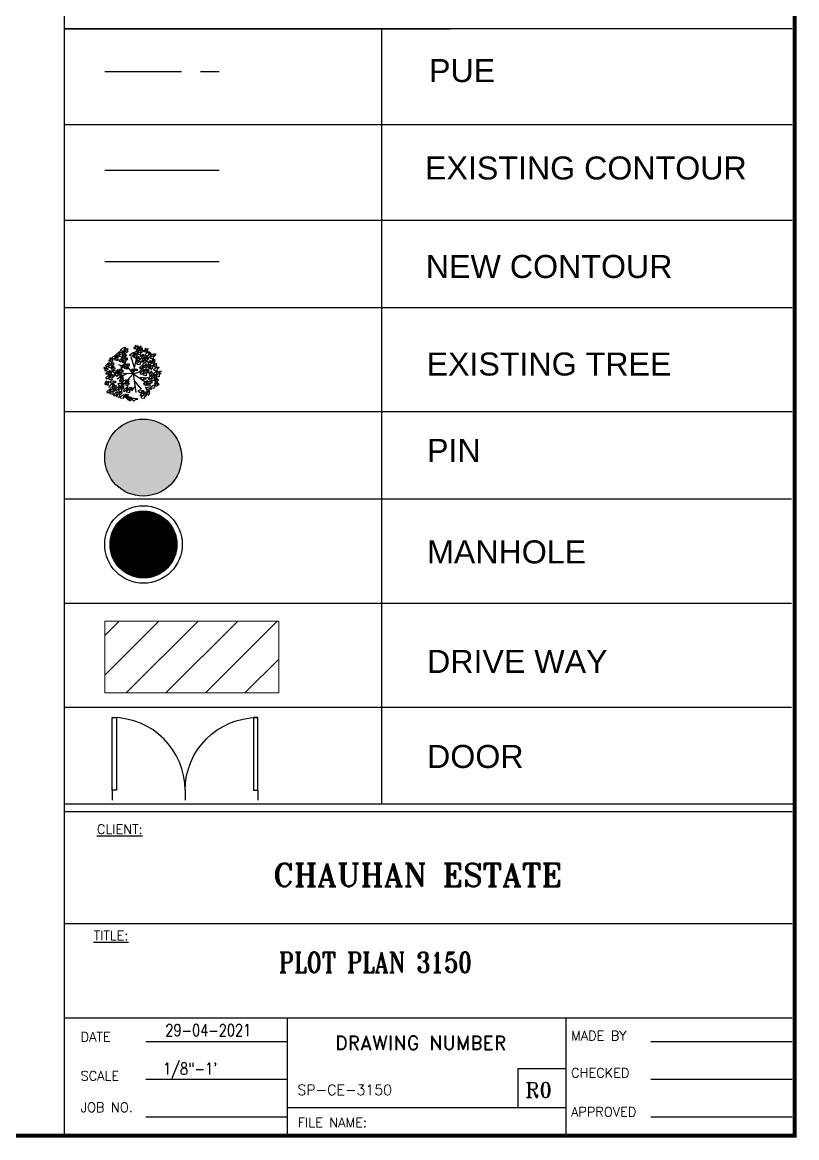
# Model space of a CAD drawing. Header units: inches. Extents: x 24644 to 29599, y 4928 to 7841.
# Drawn here: x 28386 to 29599, y 4928 to 6675 of the extents above; entities that cross this region are included whole.
import ezdxf

# ---------------------------------------------------------------- set-up
doc = ezdxf.new("R2010")
doc.units = ezdxf.units.IN
doc.header["$LTSCALE"] = 10
doc.header["$MEASUREMENT"] = 0
doc.linetypes.add('ACAD_ISO02W100', pattern=[15, 12, -3])
doc.layers.add('Boundary', color=12, linetype='Continuous', lineweight=0)
doc.layers.add('HVAC TEXT', color=3, linetype='Continuous', lineweight=20)
for name, color, linetype in [('Dimension', 6, 'Continuous'), ('manhole', 5, 'Continuous'), ('New contour', 80, 'Continuous'), ('pins', 7, 'Continuous'), ('TEXT', 7, 'Continuous'), ('Tree', 109, 'Continuous')]:
    doc.layers.add(name, color=color, linetype=linetype)
doc.styles.add('ROMAND', font='ROMAND.shx')
doc.styles.add('S', font='ROMANT.SHX')
doc.styles.get("Standard").update_dxf_attribs({"font": 'arial.ttf'})
doc.styles.add('style2', font='romant.shx', dxfattribs={"height": 4})

# ---------------------------------------------------------------- blocks, each defined once
blk = doc.blocks.new('Tree')
at = {"color": 116, "true_color": 0x136734}
for p, q in [((-36.2, 17.9), (-33.7, 20)), ((-34.9, 16.4), (-36.2, 17.9)), ((-33.7, 20), (-29.3, 22.3)), ((-30.5, 19.4), (-31.1, 16)), ((-27.8, 20.3), (-30.5, 19.4)), ((-28, 20.2), (-29.6, 19.5)), ((-29.6, 19.5), (-28.2, 17.5)), ((-29.3, 22.3), (-27.8, 20.3)), ((-28.2, 17.5), (-27.1, 16.8)), ((-27.6, 19.9), (-28, 20.2)), ((-27.8, 18.7), (-27.6, 19.9)), ((-26.4, 18.7), (-27.8, 18.7)), ((-24.8, 19.7), (-26.4, 18.7)), ((-25.3, 17.3), (-24.2, 19.2)), ((-24.2, 19.2), (-24.8, 19.7)), ((-15, 21.8), (-15, 20.5)), ((-12.7, 21.3), (-15, 21.8)), ((-15, 20.5), (-12.9, 20.1)), ((-12.2, 24.9), (-13.8, 24.2)), ((-13.8, 24.2), (-12.5, 22.2)), ((-13.6, 14.3), (-8.6, 18.9)), ((-12.9, 20.1), (-12, 19.8)), ((-11.3, 21.5), (-12.7, 21.3)), ((-12.5, 22.2), (-11.3, 21.5)), ((-11.8, 24.7), (-12.2, 24.9)), ((-12, 23.5), (-11.8, 24.7)), ((-10.7, 23.5), (-12, 23.5)), ((-12, 19.8), (-10.9, 18.6)), ((-10.9, 18.6), (-10.4, 18.6)), ((-9.1, 24.4), (-10.7, 23.5)), ((-10.4, 18.6), (-9.5, 19.8)), ((-9.5, 22), (-8.4, 23.9)), ((-8.4, 21.3), (-9.5, 22)), ((-9.5, 19.8), (-8.4, 21.3)), ((-8.4, 23.9), (-9.1, 24.4)), ((-7.8, 23.2), (-8.7, 22.4)), ((-8.7, 22.4), (-7.6, 20.6)), ((-8.6, 18.9), (-5.9, 16.9)), ((-6.6, 21.3), (-7.8, 23.2)), ((-7.6, 20.6), (-7.1, 19.8)), ((-7.1, 19.8), (-7.2, 18.1)), ((-7.2, 18.1), (-6.9, 17.8)), ((-6.9, 17.8), (-5.4, 18)), ((-5.4, 20.5), (-6.6, 21.3)), ((-5.3, 24.1), (-5.7, 21.8)), ((-5.7, 21.8), (-5.4, 20.5)), ((-5.4, 18), (-3.5, 18.2)), ((-3.7, 23.5), (-5.3, 24.1)), ((-4.5, 22.3), (-3.5, 23)), ((-3.6, 21.4), (-4.5, 22.3)), ((-3.4, 15.7), (-4.3, 18.4)), ((-4.3, 18.4), (-1.1, 18.4)), ((-3.8, 19.5), (-1.6, 20.1)), ((-3.5, 18.2), (-3.8, 19.5)), ((-3.5, 23), (-3.7, 23.5)), ((-1.8, 20.9), (-3.6, 21.4)), ((-1.6, 20.1), (-1.8, 20.9)), ((-1.1, 18.4), (-1.3, 15.2)), ((3.5, 20.2), (1.9, 19.5)), ((1.9, 19.5), (3.3, 17.5)), ((3.3, 17.5), (4.4, 16.8)), ((4, 19.9), (3.5, 20.2)), ((3.7, 18.7), (4, 19.9)), ((5.1, 18.7), (3.7, 18.7)), ((6.7, 19.7), (5.1, 18.7)), ((6.2, 17.3), (7.4, 19.2)), ((7.4, 19.2), (6.7, 19.7)), ((-54.4, 2.1), (-54.4, 0.8)), ((-52.1, 1.6), (-54.4, 2.1)), ((-54.4, 0.8), (-52.3, 0.4)), ((-51.7, 5.2), (-53.2, 4.5)), ((-53.2, 4.5), (-51.9, 2.5)), ((-52.3, 0.4), (-51.4, 0.1)), ((-50.8, 1.8), (-52.1, 1.6)), ((-51.9, 2.5), (-50.8, 1.8)), ((-51.2, 5), (-51.7, 5.2)), ((-51.4, 3.8), (-51.2, 5)), ((-50.1, 3.8), (-51.4, 3.8)), ((-51.4, 0.1), (-50.3, -1.1)), ((-50.4, 5.3), (-47.9, 7.4)), ((-49.1, 3.8), (-50.4, 5.3)), ((-48.5, 4.7), (-50.1, 3.8)), ((-49.8, -1.1), (-48.9, 0.1)), ((-45.3, 3.4), (-49.1, 3.8)), ((-48.9, 2.3), (-47.8, 4.2)), ((-47.8, 1.6), (-48.9, 2.3)), ((-48.9, 0.1), (-47.8, 1.6)), ((-47.8, 4.2), (-48.5, 4.7)), ((-47.9, 7.4), (-43.5, 9.7)), ((-45.7, 4.4), (-45.7, 3.2)), ((-43.4, 3.9), (-45.7, 4.4)), ((-45.7, 3.2), (-43.7, 2.7)), ((-44.7, 6.8), (-45.3, 3.4)), ((-42, 7.7), (-44.7, 6.8)), ((-43, 7.6), (-44.6, 6.8)), ((-44.6, 6.8), (-43.2, 4.9)), ((-43.7, 2.7), (-42.8, 2.5)), ((-43.5, 9.7), (-42, 7.7)), ((-42.1, 4.2), (-43.4, 3.9)), ((-43.2, 4.9), (-42.1, 4.2)), ((-42.5, 7.3), (-43, 7.6)), ((-42.8, 6.1), (-42.5, 7.3)), ((-41.4, 6.1), (-42.8, 6.1)), ((-42.8, 2.5), (-41.6, 1.3)), ((-42.7, 11.1), (-37.8, 15.7)), ((-42.1, 8.4), (-42.7, 11.1)), ((-40.7, 9.7), (-42.1, 8.4)), ((-41.6, 1.3), (-41.2, 1.3)), ((-39.8, 7.1), (-41.4, 6.1)), ((-41.2, 1.3), (-40.3, 2.5)), ((-38.9, 9.9), (-40.7, 9.7)), ((-40.3, 4.7), (-39.1, 6.6)), ((-39.1, 3.9), (-40.3, 4.7)), ((-40.3, 2.5), (-39.1, 3.9)), ((-39.1, 6.6), (-39.8, 7.1)), ((-35, 13.8), (-39.1, 12.6)), ((-39.1, 12.6), (-37.1, 9.9)), ((-37.3, 7.7), (-38.9, 9.9)), ((-38, 1.7), (-33, 6.3)), ((-37.3, -1), (-38, 1.7)), ((-37.8, 15.7), (-35, 13.8)), ((-33.9, 6.7), (-37.3, 7.7)), ((-36, 0.2), (-37.3, -1)), ((-37.1, 9.9), (-35.7, 11.4)), ((-34.2, 0.4), (-36, 0.2)), ((-35.7, 11.4), (-32.5, 12.6)), ((-31.1, 16), (-34.9, 16.4)), ((-30.3, 4.3), (-34.4, 3.1)), ((-34.4, 3.1), (-32.3, 0.4)), ((-32.6, -1.7), (-34.2, 0.4)), ((-16.1, -19.7), (-34.1, 3.5)), ((-33.7, 7.2), (-33.9, 6.7)), ((-30.5, 12.1), (-33.7, 10.1)), ((-33.7, 10.1), (-33.7, 7.2)), ((-32.5, 12.6), (-33.5, 15.2)), ((-33.5, 15.2), (-30.3, 15.2)), ((-32.3, 12.2), (-33.1, 11.3)), ((-33.1, 11.3), (-32, 9.5)), ((-33, 6.3), (-30.3, 4.3)), ((-31, 10.2), (-32.3, 12.2)), ((-32.3, 0.4), (-31, 1.9)), ((-32, 9.5), (-31.6, 8.7)), ((-31.6, 8.7), (-31.6, 7.1)), ((-31.6, 7.1), (-31.3, 6.7)), ((-31.3, 6.7), (-29.8, 7)), ((-29.9, 9.4), (-31, 10.2)), ((-31, 1.9), (-27.8, 3.1)), ((-30.7, 17), (-30.7, 15.8)), ((-28.5, 16.5), (-30.7, 17)), ((-30.7, 15.8), (-28.7, 15.3)), ((-30.3, 15.2), (-30.5, 12.1)), ((-29.7, 13.1), (-30.2, 10.8)), ((-30.2, 10.8), (-29.9, 9.4)), ((-29.8, 7), (-28, 7.2)), ((-28.1, 12.5), (-29.7, 13.1)), ((-29, 11.3), (-28, 12)), ((-28, 10.3), (-29, 11.3)), ((-25.8, 2.6), (-28.9, 0.7)), ((-28.9, 0.7), (-28.9, -2.2)), ((-28.7, 15.3), (-27.8, 15.1)), ((-27.8, 3.1), (-28.7, 5.8)), ((-28.7, 5.8), (-25.6, 5.8)), ((-27.1, 16.8), (-28.5, 16.5)), ((-28.2, 8.5), (-26.1, 9.1)), ((-28, 7.2), (-28.2, 8.5)), ((-28.2, -4.1), (-27, 4.2)), ((-28, 12), (-28.1, 12.5)), ((-26.2, 9.9), (-28, 10.3)), ((-27.8, 15.1), (-26.7, 13.9)), ((-26.7, 13.9), (-26.2, 13.9)), ((-26.2, 13.9), (-25.3, 15.1)), ((-26.1, 9.1), (-26.2, 9.9)), ((-25.6, 5.8), (-25.8, 2.6)), ((-24.2, 16.5), (-25.3, 17.3)), ((-25.3, 15.1), (-24.2, 16.5)), ((-22.1, 10), (-19.5, 12.1)), ((-20.8, 8.5), (-22.1, 10)), ((-16.9, 8.2), (-20.8, 8.5)), ((-13.9, -9.5), (-19.6, 6.8)), ((-19.5, 12.1), (-15.1, 14.4)), ((-16.3, 11.5), (-16.9, 8.2)), ((-16.5, 8.4), (-16.5, 7.1)), ((-14.3, 7.9), (-16.5, 8.4)), ((-16.5, 7.1), (-14.5, 6.7)), ((-13.6, 12.4), (-16.3, 11.5)), ((-16.1, -19.7), (-9.9, 8.9)), ((-13.8, 11.5), (-15.4, 10.8)), ((-15.4, 10.8), (-14.1, 8.8)), ((-15.1, 14.4), (-13.6, 12.4)), ((-14.5, 6.7), (-13.6, 6.4)), ((-12.9, 8.1), (-14.3, 7.9)), ((-14.1, 8.8), (-12.9, 8.1)), ((-13.4, 11.3), (-13.8, 11.5)), ((-12.9, 11.6), (-13.6, 14.3)), ((-13.6, 10.1), (-13.4, 11.3)), ((-12.2, 10.1), (-13.6, 10.1)), ((-13.6, 6.4), (-12.5, 5.2)), ((-11.5, 12.8), (-12.9, 11.6)), ((-12.5, 5.2), (-12, 5.2)), ((-10.7, 11), (-12.2, 10.1)), ((-12, 5.2), (-11.1, 6.4)), ((-11.9, -0.4), (-4.8, 4)), ((-11, 6.7), (-11.8, 5.8)), ((-11.8, 5.8), (-10.7, 4)), ((-9.7, 13), (-11.5, 12.8)), ((-11.1, 8.6), (-10, 10.5)), ((-10, 7.9), (-11.1, 8.6)), ((-11.1, 6.4), (-10, 7.9)), ((-9.7, 4.7), (-11, 6.7)), ((-10, 10.5), (-10.7, 11)), ((-10.7, 4), (-10.3, 3.2)), ((-10.3, 3.2), (-10.3, 1.5)), ((-10.3, 1.5), (-10, 1.2)), ((-5.9, 16.9), (-10, 15.7)), ((-10, 15.7), (-7.9, 13)), ((-10, 1.2), (-8.5, 1.4)), ((-8.1, 10.9), (-9.7, 13)), ((-8.6, 3.9), (-9.7, 4.7)), ((-8.5, 7.6), (-8.9, 5.2)), ((-8.9, 5.2), (-8.6, 3.9)), ((-6.8, 7), (-8.5, 7.6)), ((-8.5, 1.4), (-6.7, 1.7)), ((-8.5, -1.3), (-4.1, 1)), ((-4.7, 9.9), (-8.1, 10.9)), ((-7.9, 13), (-6.6, 14.5)), ((-7.7, 5.8), (-6.7, 6.5)), ((-6.7, 4.8), (-7.7, 5.8)), ((-7, 3), (-4.8, 3.6)), ((-6.7, 1.7), (-7, 3)), ((-6.7, 6.5), (-6.8, 7)), ((-4.9, 4.4), (-6.7, 4.8)), ((-6.6, 14.5), (-3.4, 15.7)), ((-4.8, 3.6), (-4.9, 4.4)), ((-4.5, 10.4), (-4.7, 9.9)), ((-3.9, 9.8), (-4.7, 9)), ((-4.7, 9), (-3.6, 7.2)), ((-1.3, 15.2), (-4.5, 13.3)), ((-4.5, 13.3), (-4.5, 10.4)), ((-4.1, 1), (-2.5, -1)), ((-2.6, 7.9), (-3.9, 9.8)), ((-3.6, 7.2), (-3.2, 6.4)), ((-3.2, 6.4), (-3.2, 4.7)), ((-3.2, 4.7), (-2.9, 4.4)), ((-2.9, 4.4), (-1.4, 4.6)), ((-1.5, 7.1), (-2.6, 7.9)), ((-1.5, 2.7), (-2.4, 1.9)), ((-2.4, 1.9), (-1.3, 0.1)), ((-1.4, 10.7), (-1.8, 8.4)), ((-1.8, 8.4), (-1.5, 7.1)), ((-0.3, 0.8), (-1.5, 2.7)), ((0.3, 10.1), (-1.4, 10.7)), ((-1.4, 4.6), (0.4, 4.8)), ((-1.3, 0.1), (-0.8, -0.7)), ((-0.6, 8.9), (0.4, 9.6)), ((0.4, 8), (-0.6, 8.9)), ((0.9, 0), (-0.3, 0.8)), ((0.1, 6.1), (2.3, 6.7)), ((0.4, 4.8), (0.1, 6.1)), ((0.4, 9.6), (0.3, 10.1)), ((2.2, 7.5), (0.4, 8)), ((1, 3.6), (0.6, 1.3)), ((0.6, 1.3), (0.9, 0)), ((0.8, 17), (0.8, 15.8)), ((3.1, 16.5), (0.8, 17)), ((0.8, 15.8), (2.8, 15.3)), ((1.6, 6.7), (0.8, 5.8)), ((0.8, 5.8), (1.9, 4)), ((2.6, 3), (1, 3.6)), ((2.9, 4.7), (1.6, 6.7)), ((1.8, 1.8), (2.8, 2.5)), ((2.7, 0.9), (1.8, 1.8)), ((1.9, 4), (2.3, 3.2)), ((2.3, 6.7), (2.2, 7.5)), ((2.3, 3.2), (2.3, 1.5)), ((2.3, 1.5), (2.6, 1.2)), ((2.4, 10.8), (4.9, 12.9)), ((3.7, 9.3), (2.4, 10.8)), ((2.8, 2.5), (2.6, 3)), ((2.6, 1.2), (4.1, 1.4)), ((4.5, 0.4), (2.7, 0.9)), ((2.8, 15.3), (3.7, 15.1)), ((4, 3.9), (2.9, 4.7)), ((4.4, 16.8), (3.1, 16.5)), ((3.7, 15.1), (4.9, 13.9)), ((7.5, 8.9), (3.7, 9.3)), ((4.2, 7.6), (3.7, 5.2)), ((3.7, 5.2), (4, 3.9)), ((4.1, 1.4), (5.9, 1.7)), ((5.8, 7), (4.2, 7.6)), ((4.7, -0.4), (4.5, 0.4)), ((4.9, 12.9), (9.3, 15.2)), ((4.9, 13.9), (5.3, 13.9)), ((4.9, 5.8), (5.9, 6.5)), ((5.9, 4.8), (4.9, 5.8)), ((5.3, 13.9), (6.2, 15.1)), ((5.6, 3), (7.8, 3.6)), ((5.9, 1.7), (5.6, 3)), ((5.9, 6.5), (5.8, 7)), ((7.7, 4.4), (5.9, 4.8)), ((6.1, 8), (11.1, 12.6)), ((6.8, 5.3), (6.1, 8)), ((7.4, 16.5), (6.2, 17.3)), ((6.2, 15.1), (7.4, 16.5)), ((7.2, 0.4), (6.3, -0.5)), ((8.2, 6.5), (6.8, 5.3)), ((8.4, -1.6), (7.2, 0.4)), ((8.1, 12.3), (7.5, 8.9)), ((7.8, 3.6), (7.7, 4.4)), ((10.9, 13.2), (8.1, 12.3)), ((10, 6.7), (8.2, 6.5)), ((9.3, 15.2), (10.9, 13.2)), ((9.7, 1.3), (9.3, -1.1)), ((11.3, 0.7), (9.7, 1.3)), ((13.8, 10.6), (9.8, 9.4)), ((9.8, 9.4), (11.8, 6.7)), ((11.6, 4.6), (10, 6.7)), ((10.4, -0.5), (11.5, 0.2)), ((11.1, 12.6), (13.8, 10.6)), ((11.5, 0.2), (11.3, 0.7)), ((15, 3.6), (11.6, 4.6)), ((11.8, 6.7), (13.2, 8.2)), ((11.8, 0.5), (11.8, -0.7)), ((14.1, 0), (11.8, 0.5)), ((14.5, 3.6), (13, 2.9)), ((13, 2.9), (14.3, 1)), ((13.2, 8.2), (16.3, 9.4)), ((15.5, 0.2), (14.1, 0)), ((14.3, 1), (15.5, 0.2)), ((15, 3.4), (14.5, 3.6)), ((14.8, 2.2), (15, 3.4)), ((16.1, 2.2), (14.8, 2.2)), ((15.2, 4.1), (15, 3.6)), ((18.4, 8.9), (15.2, 7)), ((15.2, 7), (15.2, 4.1)), ((16.3, 9.4), (15.4, 12.1)), ((15.4, 12.1), (18.6, 12.1)), ((17.7, 3.1), (16.1, 2.2)), ((17.3, 0.7), (18.4, 2.7)), ((18.4, 0), (17.3, 0.7)), ((18.4, 2.7), (17.7, 3.1)), ((18.6, 12.1), (18.4, 8.9)), ((-61.4, -9.1), (-62.3, -10)), ((-62.3, -10), (-61.2, -11.8)), ((-60.2, -11.1), (-61.4, -9.1)), ((-61.2, -11.8), (-60.7, -12.6)), ((-60.7, -12.6), (-60.8, -14.2)), ((-60.8, -14.2), (-60.5, -14.5)), ((-60.5, -14.5), (-59, -14.3)), ((-59, -11.8), (-60.2, -11.1)), ((-59.3, -6.2), (-54.3, -1.6)), ((-58.6, -8.9), (-59.3, -6.2)), ((-58.9, -8.2), (-59.3, -10.5)), ((-59.3, -10.5), (-59, -11.8)), ((-59.1, -18.3), (-56.5, -16.2)), ((-59, -14.3), (-57.1, -14.1)), ((-57.3, -8.8), (-58.9, -8.2)), ((-57.3, -7.7), (-58.6, -8.9)), ((-58.1, -10), (-57.1, -9.3)), ((-57.2, -11), (-58.1, -10)), ((-57.4, -12.8), (-55.2, -12.2)), ((-57.1, -14.1), (-57.4, -12.8)), ((-55.4, -7.4), (-57.3, -7.7)), ((-57.1, -9.3), (-57.3, -8.8)), ((-55.4, -11.4), (-57.2, -11)), ((-56.5, -16.2), (-52.1, -14)), ((-51.6, -3.6), (-55.7, -4.8)), ((-55.7, -4.8), (-53.6, -7.4)), ((-53.9, -9.6), (-55.4, -7.4)), ((-55.2, -12.2), (-55.4, -11.4)), ((-53.2, -16.1), (-54.8, -16.8)), ((-54.8, -16.8), (-53.5, -18.7)), ((-54.3, -1.6), (-51.6, -3.6)), ((-53.4, -16.8), (-54, -20.2)), ((-50.5, -10.6), (-53.9, -9.6)), ((-53.6, -7.4), (-52.3, -6)), ((-50.6, -16), (-53.4, -16.8)), ((-52.8, -16.3), (-53.2, -16.1)), ((-53, -17.5), (-52.8, -16.3)), ((-52.3, -6), (-49.1, -4.8)), ((-52.1, -14), (-50.6, -16)), ((-50.1, -16.6), (-51.6, -17.5)), ((-50.4, -8.3), (-51.2, -9.2)), ((-51.2, -9.2), (-50.1, -11)), ((-50.2, -10.1), (-50.5, -10.6)), ((-50.5, -19), (-49.4, -17)), ((-49.1, -10.3), (-50.4, -8.3)), ((-50.3, -1.1), (-49.8, -1.1)), ((-47.1, -5.3), (-50.2, -7.2)), ((-50.2, -7.2), (-50.2, -10.1)), ((-50.1, -11), (-49.7, -11.8)), ((-49.4, -17), (-50.1, -16.6)), ((-49.1, -4.8), (-50, -2.1)), ((-50, -2.1), (-46.8, -2.1)), ((-49.7, -11.8), (-49.7, -13.4)), ((-49.7, -13.4), (-49.4, -13.8)), ((-49.4, -13.8), (-47.9, -13.5)), ((-48, -11.1), (-49.1, -10.3)), ((-47.9, -7.4), (-48.3, -9.7)), ((-48.3, -9.7), (-48, -11.1)), ((-48.3, -14.3), (-45, -14)), ((-48, -16.3), (-48.3, -14.3)), ((-45.1, -18.7), (-48, -16.3)), ((-46.2, -8), (-47.9, -7.4)), ((-47.9, -13.5), (-46.1, -13.3)), ((-46.8, -2.1), (-47.1, -5.3)), ((-47.1, -9.2), (-46.1, -8.5)), ((-46.1, -10.2), (-47.1, -9.2)), ((-46.4, -12), (-44.2, -11.4)), ((-46.1, -13.3), (-46.4, -12)), ((-46.1, -8.5), (-46.2, -8)), ((-44.3, -10.6), (-46.1, -10.2)), ((-42.7, -16.3), (-45.1, -18.7)), ((-45, -14), (-40.1, -14.6)), ((-44.2, -11.4), (-44.3, -10.6)), ((-39.9, -17.1), (-42.7, -16.3)), ((-35.9, -19), (-41.5, -12.7)), ((-40.1, -14.6), (-39.9, -17.1)), ((-22.6, -11.4), (-38.7, -5.4)), ((-37.8, -12.3), (-38.6, -13.1)), ((-38.6, -13.1), (-37.5, -14.9)), ((-36.5, -14.2), (-37.8, -12.3)), ((-37.5, -14.9), (-37.1, -15.7)), ((-37.1, -15.7), (-37.1, -17.4)), ((-37.1, -17.4), (-36.8, -17.7)), ((-35.4, -15), (-36.5, -14.2)), ((-35.3, -11.3), (-35.7, -13.7)), ((-35.7, -13.7), (-35.4, -15)), ((-33.6, -12), (-35.3, -11.3)), ((-35.3, -17.5), (-33.5, -17.3)), ((-34.9, -7.8), (-29.9, -3.2)), ((-34.2, -10.5), (-34.9, -7.8)), ((-34.5, -13.1), (-33.5, -12.4)), ((-33.5, -14.1), (-34.5, -13.1)), ((-32.8, -9.3), (-34.2, -10.5)), ((-33.8, -15.9), (-31.6, -15.4)), ((-33.5, -17.3), (-33.8, -15.9)), ((-33.5, -12.4), (-33.6, -12)), ((-31.7, -14.5), (-33.5, -14.1)), ((-31, -9), (-32.8, -9.3)), ((-29.2, -2.7), (-32.6, -1.7)), ((-31.6, -15.4), (-31.7, -14.5)), ((-27.2, -5.1), (-31.2, -6.4)), ((-31.2, -6.4), (-29.2, -9)), ((-29.4, -11.2), (-31, -9)), ((-29.9, -3.2), (-27.2, -5.1)), ((-26, -12.2), (-29.4, -11.2)), ((-28.9, -2.2), (-29.2, -2.7)), ((-29.2, -9), (-27.8, -7.6)), ((-27.8, -7.6), (-24.7, -6.4)), ((-25.8, -11.7), (-26, -12.2)), ((-22.6, -6.8), (-25.8, -8.8)), ((-25.8, -8.8), (-25.8, -11.7)), ((-24.7, -6.4), (-25.6, -3.7)), ((-25.6, -3.7), (-22.4, -3.7)), ((-22.4, -3.7), (-22.6, -6.8)), ((-18.3, -12), (-15, -11.6)), ((-18.1, -13.9), (-18.3, -12)), ((-15.1, -16.4), (-18.1, -13.9)), ((-16.1, -19.7), (11.8, -10.8)), ((-12.8, -13.9), (-15.1, -16.4)), ((-15, -11.6), (-10.1, -12.2)), ((-10, -14.7), (-12.8, -13.9)), ((-11, -3.4), (-8.5, -1.3)), ((-9.7, -4.9), (-11, -3.4)), ((-10.1, -12.2), (-10, -14.7)), ((-5.9, -5.2), (-9.7, -4.9)), ((-6.1, -16.5), (5.1, -3.5)), ((-5.3, -1.9), (-5.9, -5.2)), ((-5.7, -9.4), (-0.7, -4.8)), ((-5, -12.1), (-5.7, -9.4)), ((-2.5, -1), (-5.3, -1.9)), ((-3.7, -10.8), (-5, -12.1)), ((-4.9, -18.1), (0.1, -13.4)), ((-1.8, -10.6), (-3.7, -10.8)), ((2, -6.7), (-2.1, -7.9)), ((-2.1, -7.9), (0, -10.6)), ((-0.3, -12.8), (-1.8, -10.6)), ((2.8, -15.4), (-1.3, -16.6)), ((-1.3, -16.6), (0.8, -19.3)), ((-0.8, -0.7), (-0.9, -2.4)), ((-0.9, -2.4), (-0.5, -2.7)), ((-0.7, -4.8), (2, -6.7)), ((-0.5, -2.7), (1, -2.5)), ((3.1, -13.8), (-0.3, -12.8)), ((0, -10.6), (1.3, -9.1)), ((0.1, -13.4), (2.8, -15.4)), ((1, -2.5), (2.8, -2.3)), ((1.3, -9.1), (4.5, -7.9)), ((2.1, -17.8), (5.3, -16.6)), ((2.5, -1), (4.7, -0.4)), ((2.8, -2.3), (2.5, -1)), ((2.7, -13.7), (10.1, -17.7)), ((3.4, -13.3), (3.1, -13.8)), ((6.5, -8.4), (3.4, -10.4)), ((3.4, -10.4), (3.4, -13.3)), ((4.5, -7.9), (3.6, -5.3)), ((3.6, -5.3), (6.8, -5.3)), ((7.3, -17.1), (4.2, -19)), ((5.3, -16.6), (4.4, -13.9)), ((4.4, -13.9), (7.6, -13.9)), ((6.3, -0.5), (7.4, -2.3)), ((6.8, -5.3), (6.5, -8.4)), ((7.6, -13.9), (7.3, -17.1)), ((7.4, -2.3), (7.9, -3.1)), ((7.9, -3.1), (7.8, -4.8)), ((7.8, -4.8), (8.1, -5.1)), ((7.9, -9), (7.9, -10.2)), ((10.2, -9.5), (7.9, -9)), ((7.9, -10.2), (9.9, -10.7)), ((8.7, -16.2), (7.9, -17.1)), ((7.9, -17.1), (9, -18.8)), ((8.1, -5.1), (9.6, -4.9)), ((9.5, -2.4), (8.4, -1.6)), ((10, -18.1), (8.7, -16.2)), ((10.6, -5.8), (9, -6.6)), ((9, -6.6), (10.4, -8.5)), ((9.3, -1.1), (9.5, -2.4)), ((9.6, -4.9), (11.5, -4.6)), ((9.9, -10.7), (10.8, -10.9)), ((11.5, -9.2), (10.2, -9.5)), ((11.4, -1.5), (10.4, -0.5)), ((10.4, -8.5), (11.5, -9.2)), ((11.1, -6.1), (10.6, -5.8)), ((10.8, -7.3), (11.1, -6.1)), ((12.2, -7.3), (10.8, -7.3)), ((10.8, -10.9), (12, -12.1)), ((11.2, -15.3), (10.8, -17.6)), ((11.2, -3.3), (13.3, -2.7)), ((11.5, -4.6), (11.2, -3.3)), ((12.9, -15.9), (11.2, -15.3)), ((13.2, -1.9), (11.4, -1.5)), ((11.8, -0.7), (13.9, -1.2)), ((12, -12.1), (12.4, -12.1)), ((12, -17.1), (13, -16.4)), ((13, -18), (12, -17.1)), ((13.8, -6.3), (12.2, -7.3)), ((12.4, -12.1), (13.3, -10.9)), ((13, -16.4), (12.9, -15.9)), ((13.3, -2.7), (13.2, -1.9)), ((13.3, -8.7), (14.5, -6.8)), ((14.5, -9.5), (13.3, -8.7)), ((13.3, -10.9), (14.5, -9.5)), ((14.5, -6.8), (13.8, -6.3)), ((13.9, -1.2), (14.8, -1.5)), ((14.2, -5.8), (14.2, -7)), ((16.5, -6.3), (14.2, -5.8)), ((14.2, -7), (16.2, -7.5)), ((14.8, -1.5), (15.9, -2.7)), ((16.9, -2.7), (15.3, -3.4)), ((15.3, -3.4), (16.7, -5.3)), ((15.6, -19.6), (20.6, -15)), ((15.8, -12.8), (18.3, -10.7)), ((17.1, -14.3), (15.8, -12.8)), ((15.9, -2.7), (16.4, -2.7)), ((16.2, -7.5), (17.1, -7.8)), ((16.4, -2.7), (17.3, -1.5)), ((17.8, -6.1), (16.5, -6.3)), ((16.7, -5.3), (17.8, -6.1)), ((17.4, -2.9), (16.9, -2.7)), ((17.1, -4.1), (17.4, -2.9)), ((18.5, -4.1), (17.1, -4.1)), ((17.1, -7.8), (18.3, -9)), ((20.9, -14.7), (17.1, -14.3)), ((17.3, -1.5), (18.4, 0)), ((18.3, -10.7), (22.7, -8.5)), ((18.3, -9), (18.7, -9)), ((20.1, -3.2), (18.5, -4.1)), ((18.7, -9), (19.6, -7.8)), ((23.3, -17), (19.2, -18.2)), ((19.6, -5.6), (20.8, -3.6)), ((20.8, -6.3), (19.6, -5.6)), ((19.6, -7.8), (20.8, -6.3)), ((20.8, -3.6), (20.1, -3.2)), ((20.6, -15), (23.3, -17)), ((21.5, -11.3), (20.9, -14.7)), ((24.3, -10.5), (21.5, -11.3)), ((22.7, -8.5), (24.3, -10.5)), ((25.8, -18.2), (24.9, -15.5)), ((24.9, -15.5), (28, -15.5)), ((-60.7, -34.2), (-60.7, -35.4)), ((-58.4, -34.7), (-60.7, -34.2)), ((-58, -31.1), (-59.6, -31.8)), ((-59.6, -31.8), (-58.2, -33.7)), ((-57.8, -19.8), (-59.1, -18.3)), ((-58.5, -25.1), (-53.5, -20.5)), ((-57.8, -27.8), (-58.5, -25.1)), ((-57.1, -34.4), (-58.4, -34.7)), ((-58.2, -33.7), (-57.1, -34.4)), ((-57.5, -31.3), (-58, -31.1)), ((-54, -20.2), (-57.8, -19.8)), ((-56.5, -26.6), (-57.8, -27.8)), ((-57.7, -32.5), (-57.5, -31.3)), ((-56.4, -32.5), (-57.7, -32.5)), ((-54.7, -26.4), (-56.5, -26.6)), ((-54.8, -31.5), (-56.4, -32.5)), ((-56, -19.2), (-56, -20.4)), ((-53.7, -19.7), (-56, -19.2)), ((-56, -20.4), (-53.9, -20.9)), ((-55.3, -34), (-54.1, -32)), ((-54.1, -34.7), (-55.3, -34)), ((-55.3, -36.1), (-54.1, -34.7)), ((-50.8, -22.5), (-54.9, -23.7)), ((-54.9, -23.7), (-52.8, -26.4)), ((-54.1, -32), (-54.8, -31.5)), ((-53.1, -28.5), (-54.7, -26.4)), ((-53.9, -20.9), (-53, -21.2)), ((-52.3, -19.5), (-53.7, -19.7)), ((-53.5, -18.7), (-52.3, -19.5)), ((-53.5, -20.5), (-50.8, -22.5)), ((-49.7, -29.5), (-53.1, -28.5)), ((-51.6, -17.5), (-53, -17.5)), ((-53, -21.2), (-51.9, -22.4)), ((-52.8, -26.4), (-51.5, -24.9)), ((-52.2, -30.9), (-48.9, -30.6)), ((-52, -32.8), (-52.2, -30.9)), ((-49, -35.3), (-52, -32.8)), ((-51.9, -22.4), (-51.4, -22.4)), ((-51.8, -36.7), (-47.4, -34.5)), ((-51.5, -24.9), (-48.3, -23.7)), ((-51.4, -22.4), (-50.5, -21.2)), ((-49.4, -19.7), (-50.5, -19)), ((-50.5, -21.2), (-49.4, -19.7)), ((-49.4, -29), (-49.7, -29.5)), ((-46.3, -24.2), (-49.4, -26.1)), ((-49.4, -26.1), (-49.4, -29)), ((-48.3, -23.7), (-49.2, -21)), ((-49.2, -21), (-46, -21)), ((-46.6, -32.8), (-49, -35.3)), ((-48.9, -30.6), (-44, -31.1)), ((-47.4, -34.5), (-45.9, -36.5)), ((-43.9, -33.6), (-46.6, -32.8)), ((-46, -21), (-46.3, -24.2)), ((-16.1, -19.7), (-45.5, -18.6)), ((-45.1, -19), (-41.8, -18.7)), ((-44.9, -21), (-45.1, -19)), ((-41.9, -23.5), (-44.9, -21)), ((-44, -31.1), (-43.9, -33.6)), ((-39.6, -21), (-41.9, -23.5)), ((-41.8, -18.7), (-36.9, -19.3)), ((-26.7, -19.3), (-41.6, -27.8)), ((-36.8, -21.8), (-39.6, -21)), ((-39.6, -34.8), (-36.3, -34.5)), ((-39.4, -36.8), (-39.6, -34.8)), ((-29.4, -34.4), (-37.9, -34.7)), ((-37.8, -24), (-37.8, -25.2)), ((-35.6, -24.4), (-37.8, -24)), ((-37.8, -25.2), (-35.8, -25.7)), ((-37.8, -29.5), (-37.8, -30.7)), ((-35.6, -30), (-37.8, -29.5)), ((-37.8, -30.7), (-35.8, -31.2)), ((-36.9, -19.3), (-36.8, -21.8)), ((-36.8, -17.7), (-35.3, -17.5)), ((-35.1, -20.8), (-36.7, -21.5)), ((-36.7, -21.5), (-35.3, -23.5)), ((-35.1, -26.3), (-36.7, -27.1)), ((-36.7, -27.1), (-35.3, -29)), ((-36.3, -34.5), (-31.4, -35.1)), ((-16.1, -19.7), (-35.9, -41.5)), ((-35.8, -25.7), (-34.9, -25.9)), ((-35.8, -31.2), (-34.9, -31.4)), ((-34.2, -24.2), (-35.6, -24.4)), ((-34.2, -29.7), (-35.6, -30)), ((-35.3, -23.5), (-34.2, -24.2)), ((-35.3, -29), (-34.2, -29.7)), ((-34.7, -21), (-35.1, -20.8)), ((-34.7, -26.6), (-35.1, -26.3)), ((-34.9, -22.3), (-34.7, -21)), ((-33.5, -22.3), (-34.9, -22.3)), ((-34.9, -25.9), (-33.7, -27.1)), ((-34.9, -27.8), (-34.7, -26.6)), ((-33.5, -27.8), (-34.9, -27.8)), ((-34.9, -31.4), (-33.7, -32.6)), ((-33.9, -32.5), (-31.3, -30.4)), ((-32.6, -34), (-33.9, -32.5)), ((-33.7, -27.1), (-33.3, -27.1)), ((-33.7, -32.6), (-33.3, -32.6)), ((-31.9, -21.3), (-33.5, -22.3)), ((-31.9, -26.8), (-33.5, -27.8)), ((-33.3, -27.1), (-32.4, -25.9)), ((-33.3, -32.6), (-32.4, -31.4)), ((-28.7, -34.4), (-32.6, -34)), ((-32.4, -23.7), (-31.3, -21.8)), ((-31.3, -24.4), (-32.4, -23.7)), ((-32.4, -25.9), (-31.3, -24.4)), ((-32.4, -29.2), (-31.3, -27.3)), ((-31.3, -30), (-32.4, -29.2)), ((-32.4, -31.4), (-31.3, -30)), ((-31.3, -21.8), (-31.9, -21.3)), ((-31.3, -27.3), (-31.9, -26.8)), ((-31.3, -30.4), (-26.9, -28.2)), ((-28.3, -32), (-29.2, -32.8)), ((-29.2, -32.8), (-28.1, -34.6)), ((-28.2, -31), (-28.7, -34.4)), ((-27.1, -33.9), (-28.3, -32)), ((-25.4, -30.2), (-28.2, -31)), ((-28.1, -34.6), (-27.6, -35.4)), ((-25.9, -34.7), (-27.1, -33.9)), ((-26.9, -28.2), (-25.4, -30.2)), ((-23.2, -27.6), (-26.4, -44.5)), ((-25.8, -31.1), (-26.2, -33.4)), ((-26.2, -33.4), (-25.9, -34.7)), ((-24.2, -31.7), (-25.8, -31.1)), ((-25, -32.8), (-24, -32.2)), ((-24.1, -33.8), (-25, -32.8)), ((-24, -32.2), (-24.2, -31.7)), ((-22.3, -34.2), (-24.1, -33.8)), ((-22.1, -35.1), (-22.3, -34.2)), ((-16.1, -19.7), (-12.2, -48.8)), ((-16.1, -19.7), (8.7, -35.4)), ((-14.7, -30.2), (-3.8, -43.5)), ((-7.2, -25.4), (10, -25.5)), ((-4.2, -20.7), (-4.9, -18.1)), ((-4.9, -25.4), (-1.6, -25)), ((-4.7, -27.3), (-4.9, -25.4)), ((-1.7, -29.8), (-4.7, -27.3)), ((-2.9, -19.5), (-4.2, -20.7)), ((-1.1, -19.3), (-2.9, -19.5)), ((0.6, -27.3), (-1.7, -29.8)), ((-1.6, -25), (3.3, -25.6)), ((0.5, -21.5), (-1.1, -19.3)), ((3.9, -22.4), (0.5, -21.5)), ((3.4, -28.1), (0.6, -27.3)), ((0.6, -34.6), (5.6, -30)), ((0.6, -30.3), (2.3, -38.6)), ((1.3, -37.3), (0.6, -34.6)), ((0.8, -19.3), (2.1, -17.8)), ((3.3, -25.6), (3.4, -28.1)), ((4.2, -21.9), (3.9, -22.4)), ((4.2, -19), (4.2, -21.9)), ((8.3, -31.9), (4.2, -33.2)), ((4.2, -33.2), (6.3, -35.8)), ((5.6, -30), (8.3, -31.9)), ((6.3, -35.8), (7.6, -34.4)), ((7.6, -34.4), (10.8, -33.2)), ((7.7, -25.9), (12.7, -21.3)), ((8.4, -28.6), (7.7, -25.9)), ((9.7, -27.4), (8.4, -28.6)), ((9, -18.8), (9.4, -19.7)), ((9.4, -19.7), (9.4, -21.3)), ((9.4, -21.3), (9.7, -21.6)), ((9.7, -21.6), (11.2, -21.4)), ((11.6, -27.2), (9.7, -27.4)), ((12.8, -33.6), (9.7, -35.6)), ((10.8, -33.2), (9.9, -30.5)), ((9.9, -30.5), (13.1, -30.5)), ((11.1, -18.9), (10, -18.1)), ((10.8, -17.6), (11.1, -18.9)), ((11.2, -21.4), (13, -21.2)), ((15.4, -23.3), (11.3, -24.5)), ((11.3, -24.5), (13.4, -27.2)), ((13.1, -29.3), (11.6, -27.2)), ((12.7, -19.9), (14.9, -19.3)), ((13, -21.2), (12.7, -19.9)), ((12.7, -21.3), (15.4, -23.3)), ((13.1, -30.5), (12.8, -33.6)), ((14.8, -18.5), (13, -18)), ((16.5, -30.3), (13.1, -29.3)), ((13.4, -27.2), (14.7, -25.7)), ((14.7, -25.7), (17.9, -24.5)), ((14.9, -19.3), (14.8, -18.5)), ((16.3, -22.3), (15.6, -19.6)), ((17.6, -21.1), (16.3, -22.3)), ((17.4, -26.4), (16.5, -27.3)), ((16.5, -27.3), (17.6, -29.1)), ((16.8, -29.8), (16.5, -30.3)), ((19.9, -25), (16.8, -26.9)), ((16.8, -26.9), (16.8, -29.8)), ((17.9, -24.5), (17, -21.8)), ((17, -21.8), (20.2, -21.8)), ((18.2, -32.8), (17.3, -33.6)), ((17.3, -33.6), (18.4, -35.4)), ((18.7, -28.4), (17.4, -26.4)), ((19.4, -20.8), (17.6, -21.1)), ((17.6, -29.1), (18.1, -29.9)), ((18.1, -29.9), (18, -31.6)), ((18, -31.6), (18.4, -31.9)), ((19.4, -34.7), (18.2, -32.8)), ((18.4, -31.9), (19.9, -31.7)), ((19.8, -29.2), (18.7, -28.4)), ((19.2, -18.2), (21.2, -20.8)), ((21, -23), (19.4, -20.8)), ((20.6, -35.5), (19.4, -34.7)), ((19.9, -25.5), (19.5, -27.9)), ((19.5, -27.9), (19.8, -29.2)), ((20.2, -21.8), (19.9, -25)), ((21.6, -26.1), (19.9, -25.5)), ((19.9, -31.7), (21.7, -31.4)), ((20.7, -31.8), (20.3, -34.2)), ((20.3, -34.2), (20.6, -35.5)), ((20.7, -27.3), (21.7, -26.6)), ((21.6, -28.3), (20.7, -27.3)), ((22.3, -32.4), (20.7, -31.8)), ((24.4, -24), (21, -23)), ((21.2, -20.8), (22.6, -19.4)), ((21.4, -30.1), (23.6, -29.5)), ((21.7, -31.4), (21.4, -30.1)), ((21.5, -33.6), (22.5, -32.9)), ((22.4, -34.6), (21.5, -33.6)), ((21.7, -26.6), (21.6, -26.1)), ((23.5, -28.7), (21.6, -28.3)), ((22.5, -32.9), (22.3, -32.4)), ((24.2, -35), (22.4, -34.6)), ((22.6, -19.4), (25.8, -18.2)), ((23.6, -29.5), (23.5, -28.7)), ((24.6, -23.5), (24.4, -24)), ((27.8, -18.7), (24.6, -20.6)), ((24.6, -20.6), (24.6, -23.5)), ((-60.7, -35.4), (-58.6, -35.9)), ((-58.6, -35.9), (-57.7, -36.1)), ((-57.7, -36.1), (-56.6, -37.4)), ((-56.9, -47.2), (-51.9, -42.6)), ((-56.2, -49.9), (-56.9, -47.2)), ((-56.6, -37.4), (-56.2, -37.4)), ((-56.2, -37.4), (-55.3, -36.1)), ((-54.9, -48.7), (-56.2, -49.9)), ((-53.1, -48.4), (-54.9, -48.7)), ((-54.4, -38.8), (-51.8, -36.7)), ((-53.1, -40.3), (-54.4, -38.8)), ((-49.2, -44.5), (-53.3, -45.8)), ((-53.3, -45.8), (-51.3, -48.4)), ((-49.2, -40.7), (-53.1, -40.3)), ((-51.5, -50.6), (-53.1, -48.4)), ((-51.9, -42.6), (-49.2, -44.5)), ((-48.1, -51.6), (-51.5, -50.6)), ((-51.3, -48.4), (-49.9, -47)), ((-49.9, -47), (-46.7, -45.8)), ((-48.7, -37.3), (-49.2, -40.7)), ((-48.9, -40.5), (-48.9, -41.7)), ((-46.6, -41), (-48.9, -40.5)), ((-48.9, -41.7), (-46.8, -42.2)), ((-45.9, -36.5), (-48.7, -37.3)), ((-47.9, -51.1), (-48.1, -51.6)), ((-44.7, -46.2), (-47.9, -48.2)), ((-47.9, -48.2), (-47.9, -51.1)), ((-46.1, -37.4), (-47.7, -38.1)), ((-47.7, -38.1), (-46.4, -40)), ((-46.7, -45.8), (-47.6, -43.1)), ((-47.6, -43.1), (-44.5, -43.1)), ((-46.8, -42.2), (-45.9, -42.5)), ((-46.7, -51.9), (-41.7, -47.3)), ((-46, -54.6), (-46.7, -51.9)), ((-45.2, -40.8), (-46.6, -41)), ((-46.4, -40), (-45.2, -40.8)), ((-45.7, -37.6), (-46.1, -37.4)), ((-45.9, -38.8), (-45.7, -37.6)), ((-44.6, -38.8), (-45.9, -38.8)), ((-45.9, -42.5), (-44.8, -43.7)), ((-44.8, -43.7), (-44.3, -43.7)), ((-44.5, -43.1), (-44.7, -46.2)), ((-43, -37.8), (-44.6, -38.8)), ((-44.3, -43.7), (-43.4, -42.5)), ((-43.5, -43.3), (-38.5, -38.7)), ((-42.8, -45.9), (-43.5, -43.3)), ((-43.4, -40.3), (-42.3, -38.3)), ((-42.3, -41), (-43.4, -40.3)), ((-43.4, -42.5), (-42.3, -41)), ((-39, -49.3), (-43.1, -50.5)), ((-43.1, -50.5), (-41, -53.2)), ((-42.3, -38.3), (-43, -37.8)), ((-41.5, -44.7), (-42.8, -45.9)), ((-41.7, -47.3), (-39, -49.3)), ((-39.7, -44.5), (-41.5, -44.7)), ((-41, -53.2), (-39.7, -51.7)), ((-35.8, -40.6), (-39.9, -41.8)), ((-39.9, -41.8), (-37.9, -44.5)), ((-38.1, -46.7), (-39.7, -44.5)), ((-39.7, -51.7), (-36.5, -50.5)), ((-36.4, -39.2), (-39.4, -36.8)), ((-38.5, -38.7), (-35.8, -40.6)), ((-34.7, -47.6), (-38.1, -46.7)), ((-37.9, -44.5), (-36.5, -43)), ((-34.4, -51), (-37.6, -52.9)), ((-36.5, -50.5), (-37.4, -47.8)), ((-37.4, -47.8), (-34.2, -47.8)), ((-36.5, -43), (-33.3, -41.8)), ((-34, -36.7), (-36.4, -39.2)), ((-34.5, -47.2), (-34.7, -47.6)), ((-31.3, -42.3), (-34.5, -44.2)), ((-34.5, -44.2), (-34.5, -47.2)), ((-34.5, -54.1), (-30.1, -51.8)), ((-34.2, -47.8), (-34.4, -51)), ((-33.3, -41.8), (-34.2, -39.1)), ((-34.2, -39.1), (-31.1, -39.1)), ((-31.3, -37.6), (-34, -36.7)), ((-31.4, -35.1), (-31.3, -37.6)), ((-31.1, -39.1), (-31.3, -42.3)), ((-30.9, -44.9), (-25.9, -40.2)), ((-30.2, -47.5), (-30.9, -44.9)), ((-28.9, -46.3), (-30.2, -47.5)), ((-30.1, -51.8), (-28.6, -53.8)), ((-27.1, -46.1), (-28.9, -46.3)), ((-27.2, -51.5), (-28.8, -52.3)), ((-28.8, -52.3), (-27.5, -54.2)), ((-27.6, -35.4), (-27.7, -37.1)), ((-27.7, -37.1), (-27.3, -37.4)), ((-27.3, -37.4), (-25.8, -37.2)), ((-23.2, -42.2), (-27.3, -43.4)), ((-27.3, -43.4), (-25.3, -46.1)), ((-26.8, -51.8), (-27.2, -51.5)), ((-25.5, -48.3), (-27.1, -46.1)), ((-27, -53), (-26.8, -51.8)), ((-25.9, -40.2), (-23.2, -42.2)), ((-25.8, -37.2), (-24, -37)), ((-24.1, -52), (-25.6, -53)), ((-22.1, -49.2), (-25.5, -48.3)), ((-25.3, -46.1), (-23.9, -44.6)), ((-24.3, -35.6), (-22.1, -35.1)), ((-24, -37), (-24.3, -35.6)), ((-23.4, -52.5), (-24.1, -52)), ((-23.9, -44.6), (-20.7, -43.4)), ((-21.9, -48.7), (-22.1, -49.2)), ((-18.7, -43.9), (-21.9, -45.8)), ((-21.9, -45.8), (-21.9, -48.7)), ((-20.7, -43.4), (-21.6, -40.7)), ((-21.6, -40.7), (-18.5, -40.7)), ((-13.5, -39.3), (-18.7, -46)), ((-18.5, -40.7), (-18.7, -43.9)), ((-8.1, -45.1), (-4.8, -44.7)), ((-7.8, -47), (-8.1, -45.1)), ((-4.9, -49.5), (-7.8, -47)), ((-5.5, -52.2), (-2.9, -50.1)), ((-4.2, -53.7), (-5.5, -52.2)), ((-2.5, -47), (-4.9, -49.5)), ((-4.8, -44.7), (0.1, -45.3)), ((-2.9, -50.1), (1.5, -47.9)), ((0.3, -47.8), (-2.5, -47)), ((-1.4, -54.1), (3, -51.8)), ((0.2, -50.7), (-0.4, -54.1)), ((0.1, -45.3), (0.3, -47.8)), ((3, -49.9), (0.2, -50.7)), ((2.6, -36.1), (1.3, -37.3)), ((1.5, -47.9), (3, -49.9)), ((4.5, -35.8), (2.6, -36.1)), ((3, -51.8), (4.5, -53.8)), ((3.2, -49.2), (3.2, -50.4)), ((5.4, -49.7), (3.2, -49.2)), ((3.2, -50.4), (5.2, -50.9)), ((3.7, -41.1), (7, -40.8)), ((4, -43.1), (3.7, -41.1)), ((7, -45.5), (4, -43.1)), ((5.9, -46), (4.3, -46.8)), ((4.3, -46.8), (5.7, -48.7)), ((6, -38), (4.5, -35.8)), ((5.2, -50.9), (6.1, -51.1)), ((6.8, -49.4), (5.4, -49.7)), ((5.7, -48.7), (6.8, -49.4)), ((6.3, -46.3), (5.9, -46)), ((9.4, -39), (6, -38)), ((6.1, -47.5), (6.3, -46.3)), ((7.5, -47.5), (6.1, -47.5)), ((6.1, -51.1), (7.2, -52.3)), ((7, -40.8), (11.9, -41.4)), ((9.3, -43.1), (7, -45.5)), ((7.2, -52.3), (7.7, -52.3)), ((9.1, -46.5), (7.5, -47.5)), ((7.7, -52.3), (8.6, -51.1)), ((8.6, -48.9), (9.7, -47)), ((9.7, -49.7), (8.6, -48.9)), ((8.6, -51.1), (9.7, -49.7)), ((9.7, -47), (9.1, -46.5)), ((12.1, -43.9), (9.3, -43.1)), ((9.7, -38.5), (9.4, -39)), ((9.7, -35.6), (9.7, -38.5)), ((11, -40.4), (13.6, -38.3)), ((12.4, -41.9), (11, -40.4)), ((11.9, -41.4), (12.1, -43.9)), ((16.2, -42.3), (12.4, -41.9)), ((13.6, -38.3), (18, -36)), ((16.8, -38.9), (16.2, -42.3)), ((19.5, -38), (16.8, -38.9)), ((18, -36), (19.5, -38)), ((18.4, -35.4), (18.9, -36.2)), ((18.9, -36.2), (18.8, -37.9)), ((18.8, -37.9), (19.2, -38.2)), ((19.2, -38.2), (20.7, -38)), ((20.7, -38), (22.5, -37.7)), ((22.2, -36.4), (24.4, -35.9)), ((22.5, -37.7), (22.2, -36.4)), ((24.4, -35.9), (24.2, -35)), ((-44.6, -53.4), (-46, -54.6)), ((-42.8, -53.2), (-44.6, -53.4)), ((-41.2, -55.3), (-42.8, -53.2)), ((-37.8, -56.3), (-41.2, -55.3)), ((-37.6, -55.8), (-37.8, -56.3)), ((-37.6, -52.9), (-37.6, -55.8)), ((-37, -56.2), (-34.5, -54.1)), ((-35.7, -57.7), (-37, -56.2)), ((-31.9, -58.1), (-35.7, -57.7)), ((-31.3, -54.7), (-31.9, -58.1)), ((-28.6, -53.8), (-31.3, -54.7)), ((-29.9, -54.7), (-29.9, -55.9)), ((-27.7, -55.2), (-29.9, -54.7)), ((-29.9, -55.9), (-27.9, -56.4)), ((-27.9, -56.4), (-27, -56.6)), ((-26.3, -54.9), (-27.7, -55.2)), ((-27.5, -54.2), (-26.3, -54.9)), ((-25.6, -53), (-27, -53)), ((-27, -56.6), (-25.9, -57.9)), ((-25.9, -57.9), (-25.4, -57.9)), ((-25.4, -57.9), (-24.5, -56.6)), ((-25.2, -58.6), (-25.2, -59.9)), ((-23, -59.1), (-25.2, -58.6)), ((-25.2, -59.9), (-23.2, -60.3)), ((-24.5, -54.5), (-23.4, -52.5)), ((-23.4, -55.2), (-24.5, -54.5)), ((-24.5, -56.6), (-23.4, -55.2)), ((-22.5, -55.5), (-24.1, -56.2)), ((-24.1, -56.2), (-22.7, -58.2)), ((-23.2, -60.3), (-22.3, -60.6)), ((-21.6, -58.9), (-23, -59.1)), ((-22.7, -58.2), (-21.6, -58.9)), ((-22, -55.7), (-22.5, -55.5)), ((-22.3, -56.9), (-22, -55.7)), ((-20.9, -56.9), (-22.3, -56.9)), ((-22.3, -60.6), (-21.1, -61.8)), ((-21.1, -61.8), (-20.7, -61.8)), ((-19.3, -56), (-20.9, -56.9)), ((-20.7, -61.8), (-19.8, -60.6)), ((-19.8, -58.4), (-18.6, -56.5)), ((-18.6, -59.1), (-19.8, -58.4)), ((-19.8, -60.6), (-18.6, -59.1)), ((-18.6, -56.5), (-19.3, -56)), ((-18.3, -57.7), (-15, -57.4)), ((-18.1, -59.6), (-18.3, -57.7)), ((-15.1, -62.1), (-18.1, -59.6)), ((-12.8, -59.6), (-15.1, -62.1)), ((-15, -57.4), (-10.1, -57.9)), ((-10, -60.4), (-12.8, -59.6)), ((-10.1, -57.9), (-10, -60.4)), ((-0.4, -54.1), (-4.2, -53.7)), ((-3.9, -56.2), (-1.4, -54.1)), ((-2.6, -57.7), (-3.9, -56.2)), ((1.2, -58.1), (-2.6, -57.7)), ((1.8, -54.7), (1.2, -58.1)), ((4.5, -53.8), (1.8, -54.7))]:
    blk.add_line(p, q, dxfattribs=at)
blk = doc.blocks.new('*U30')
for p, q in [((0, 0), (0, -100)), ((750, 0), (750, -100))]:
    blk.add_line(p, q)
blk.add_lwpolyline([(0, 0), (0, 750), (43.75, 750), (43.75, 0)], close=True)
blk.add_arc((0, 0), 750, 0, 90)

msp = doc.modelspace()

# ---------------------------------------------------------------- hatches: boundary and pattern name
at = {"layer": 'Boundary'}
h = msp.add_hatch(dxfattribs=at)
h.set_pattern_fill('ANSI31', color=256, scale=350)
h.set_pattern_definition([(45, (-2909.183, 585.433), (-30.93592, 30.93592), [])])
h.paths.add_polyline_path([(28515.1, 5736.9), (28515.1, 5624.3), (28787.6, 5624.3), (28787.6, 5736.9)])
at = {"layer": 'manhole'}
h = msp.add_hatch(dxfattribs=at)
h.set_pattern_fill('ANSI31', color=256, scale=2.87756)
h.set_pattern_definition([(45, (-48033.947, -15724.86538), (-0.254342802, 0.254342802), [])])
h.paths.add_polyline_path([(28628.2, 5856.9, 1), (28523.3, 5856.9, 1)])
at = {"layer": 'pins'}
h = msp.add_hatch(color=256, dxfattribs=at)
h.dxf.hatch_style = 1
h.paths.add_polyline_path([(28515.1, 5993.1, 0.414214), (28575.4, 5932.9), (28575.4, 5993.1), (28635.7, 5993.1, 1)])
h.paths.add_polyline_path([(28635.7, 5993.1), (28575.4, 5993.1), (28575.4, 5932.9, 0.414214)])

# ---------------------------------------------------------------- linework, layer by layer
for p, q in [((28452.2, 4930.7), (28452.2, 7838.4)), ((28452.2, 5438.8), (29591.7, 5438.8)), ((28452.2, 5263.4), (29591.7, 5263.4)), ((28452.2, 5115.5), (29591.7, 5115.5)), ((28801.2, 4930.7), (28801.2, 5115.5)), ((29237.5, 4930.7), (29237.5, 5115.5)), ((28579.4, 5078.5), (28801.2, 5078.5)), ((29370.5, 5078.5), (29591.7, 5078.5)), ((28579.4, 5019.4), (28801.2, 5019.4)), ((29370.5, 5019.4), (29591.7, 5019.4)), ((28801.2, 4975), (29237.5, 4975)), ((28579.4, 4960.2), (28801.2, 4960.2)), ((29370.5, 4960.2), (29591.7, 4960.2)), ((28483.3, 4930.7), (29591.7, 4930.7))]:
    msp.add_line(p, q)
at = {"const_width": 6.12}
msp.add_lwpolyline([(29595.6, 4930.7), (24647.3, 4930.7), (24647.3, 7838.4), (29595.6, 7838.4)], close=True, dxfattribs=at)
msp.add_lwpolyline([(29237.5, 4975), (29237.5, 5035.7), (29162.2, 5035.7), (29162.2, 4975)], close=True)
at = {"layer": 'Boundary'}
msp.add_lwpolyline([(28515.1, 5736.9), (28787.6, 5736.9), (28787.6, 5624.3), (28515.1, 5624.3)], close=True, dxfattribs=at)
at = {"layer": 'Dimension', "color": 0, "linetype": 'ACAD_ISO02W100'}
msp.add_lwpolyline([(28515.1, 6597.7), (28694.1, 6597.7)], dxfattribs=at)
at = {"layer": 'Dimension', "color": 3, "linetype": 'Continuous'}
msp.add_lwpolyline([(28515.1, 6300.3), (28694.1, 6300.3)], dxfattribs=at)
at = {"layer": 'manhole'}
for radius in [60.7, 52.4]:
    msp.add_circle((28575.8, 5856.9), radius, dxfattribs=at)
at = {"layer": 'New contour', "color": 30, "true_color": 0xf26722}
msp.add_lwpolyline([(28515.1, 6443.3), (28694.1, 6443.3)], dxfattribs=at)
at = {"layer": 'pins'}
msp.add_circle((28575.4, 5993.1), 60.3, dxfattribs=at)
at = {"layer": 'TEXT'}
for p, q in [((28948.3, 6664.9), (28948.4, 5450.7)), ((28452.2, 6515), (29591.7, 6515)), ((28452.2, 6365), (29591.7, 6365)), ((28452.2, 6228.3), (29591.7, 6228.3)), ((28452.2, 6065.1), (29591.7, 6065.1)), ((28451.1, 5928.4), (29590.7, 5928.4)), ((28451.1, 5765.2), (29590.7, 5765.2)), ((28451.1, 5602), (29590.7, 5602)), ((28452.2, 5438.8), (29591.7, 5438.8)), ((28453.1, 5450.7), (29592.7, 5450.7))]:
    msp.add_line(p, q, dxfattribs=at)
for points in [[(29591.7, 6664.9), (28452.2, 6664.9), (28452.2, 6731.1), (29591.7, 6731.1)], [(28452.2, 5438.8), (28452.2, 6664.9), (29055.9, 6664.9)]]:
    msp.add_lwpolyline(points, dxfattribs=at)

# ---------------------------------------------------------------- block references
at = {"layer": 'Dimension', "yscale": 0.1519609446622118, "zscale": 0.1519609446622118}
for p, xscale in [((28527, 5471.8), 0.1519609446622118), ((28755, 5471.8), -0.1519609446622118)]:
    msp.add_blockref('*U30', p, dxfattribs=dict(at, xscale=xscale))
at = {"layer": 'Tree'}
msp.add_blockref('Tree', (28575.9, 6143.7), dxfattribs=at)

# ---------------------------------------------------------------- texts
at = {"style": 'ROMAND'}
for s, height, p in [('%%UCLIENT:', 14.79, (28502.9, 5403.4)), ('%%UTITLE:', 14.79, (28497.7, 5236.9)), ('DATE', 14.79, (28477.4, 5078.2)), ('DRAWING NUMBER', 22.181, (28875.8, 5065.2)), ('MADE BY', 14.79, (29245.4, 5080.1)), ('CHECKED', 14.79, (29245.4, 5021.9)), ('SCALE', 14.79, (28477.4, 5017)), ('JOB NO.', 14.79, (28477.4, 4967.8)), ('APPROVED', 14.79, (29245.4, 4960.8)), ('FILE NAME:', 14.79, (28817.4, 4944.1))]:
    msp.add_text(s, height=height, dxfattribs=at).set_placement(p)
at = {"layer": 'HVAC TEXT', "style": 'style2'}
for s, height, p in [('CHAUHAN ESTATE', 35.754, (28779.1, 5321.3)), ('SP-CE-3150', 16.23, (28816.9, 4994.4)), ('R0', 23.31, (29173.5, 4990.7))]:
    msp.add_text(s, height=height, dxfattribs=at).set_placement(p)
at = {"layer": 'HVAC TEXT', "style": 'S', "width": 0.8}
for s, p in [('29-04-2021', (28610.1, 5086.8)), ('1/8"-1\'', (28606.4, 5026.5))]:
    msp.add_text(s, height=18.48, dxfattribs=at).set_placement(p)
at = {"layer": 'HVAC TEXT', "ltscale": 0.02, "insert": (28363.7, 5218), "char_height": 31.759, "width": 1190.213, "attachment_point": 1, "style": 'S'}
msp.add_mtext('\\pi423.90836;{\\W0.8;PLOT PLAN 3150}', dxfattribs=at)
at = {"layer": 'New contour', "color": 0}
for s, height, p in [('PUE', 36.06, (29023, 6581.3)), ('EXISTING CONTOUR', 36.063, (29016.7, 6428.7)), ('NEW CONTOUR', 36.063, (29018, 6274.4)), ('EXISTING TREE', 36.063, (29019.1, 6121.6)), ('PIN', 36.06, (29019.9, 5986.3)), ('MANHOLE', 36.06, (29019.9, 5827.3)), ('DRIVE WAY', 36.06, (29019.9, 5655.7)), ('DOOR', 36.06, (29019.9, 5506.8))]:
    msp.add_text(s, height=height, dxfattribs=at).set_placement(p)

doc.saveas('drawing.dxf')
